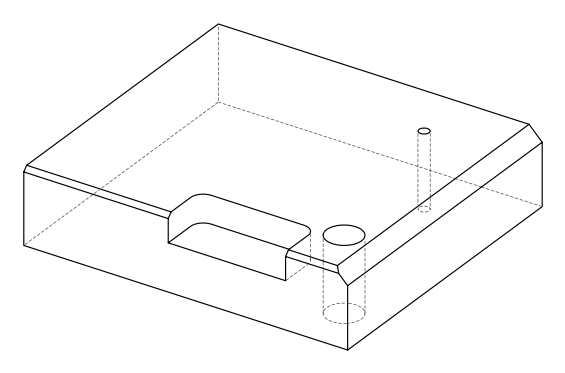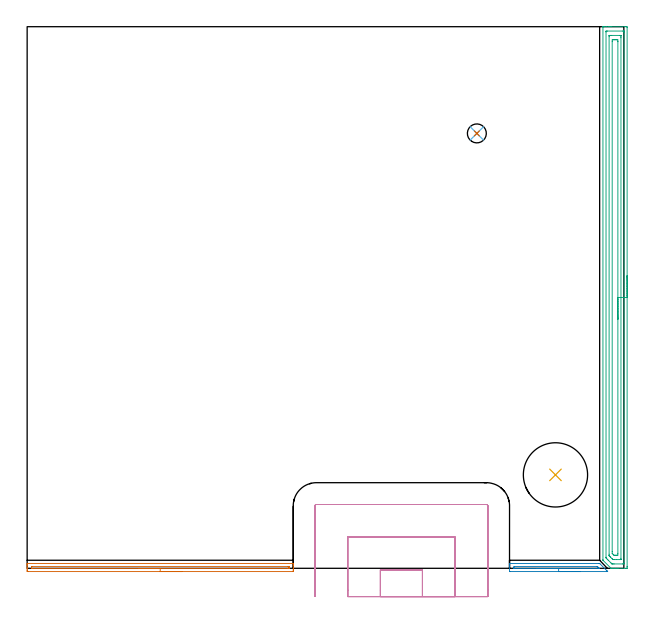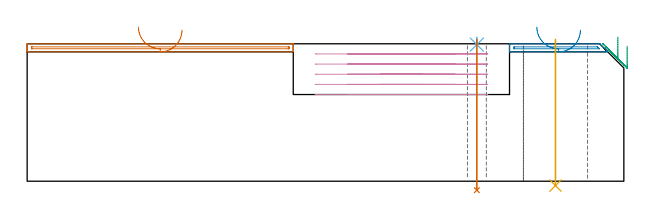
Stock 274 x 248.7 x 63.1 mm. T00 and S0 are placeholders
(PLAN: 7 operations, 4 tool changes, 17 min)
(1 AREA_MILL | FG_CHAMFER_SURFACE | UGT0205_001 | 2.11 min | 856 mm3)
(2 AREA_MILL_1 | FG_CHAMFER_SURFACE_1 | UGT0205_001 | 0.85 min | 345 mm3)
(3 AREA_MILL_2 | FG_CHAMFER_SURFACE_2 | UGT0205_001 | 8.2 min | 15281 mm3)
(4 MILL_SLOT | SLOT_PARTIAL_RECTANGULAR | UGT0201_136 | Follow Part, ap 5, ae 75% | 5.29 min | 89784 mm3)
(5 INDEXABLE_INSERT_DRILL_THROUGH_HOLE_FROM_SOLID | STEP1HOLE | NXT0302_030 | 0.27 min | 43109 mm3)
(6 SPOT_DRILL | STEP1HOLE_1 | NXT0321_9005460120000 | 0.03 min | 1 mm3)
(7 DRILL_THROUGH_HOLE_INTO_CENTER | STEP1HOLE_1 | UGT0301_203 | 0.28 min | 3742 mm3)
(TOOL UGT0205_001 | Chamfer Mill 20 x 3 x 45 deg. | D20 FL50 Z2)
(TOOL UGT0201_136 | Carbide End Mill 20.0 | D20 FL30 Z4)
(TOOL NXT0302_030 | Index. Insert Drill 29.5mm [880-D2950L32-03] | D29.5 PA176 FL89 Z2)
(TOOL NXT0321_9005460120000 | NC Spot Drill, 142deg, 12mm, Carbide, Uncoated | D12 PA142 FL30 Z2)
(TOOL UGT0301_203 | Twist Drill 8.7 mm | D8.7 PA118 FL80 Z2)
(OP 1 AREA_MILL)
G17 G21 G94 G90
T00 M6
G54
G17 G0 G90 X71.1 Y-1.5 S1061 M3
G43 Z73.1 H0
Z69.4
G94 G1 X71.062 Z68.528 F250.
X70.948 Z67.663
X70.759 Z66.812
X70.497 Z65.98
X70.163 Z65.174
X69.76 Z64.4
X69.292 Z63.664
X68.76 Z62.972
X68.171 Z62.329
X67.528 Z61.739
X66.836 Z61.208
X66.1 Z60.74
X65.326 Z60.337
X64.52 Z60.003
X63.688 Z59.741
X62.836 Z59.552
X61.972 Z59.438
X61.1 Z59.4
X0.573
X0.388 Y-1.498 Z59.402
X0.002 Y-1.491 Z59.405
X0. Y-1.234 Z59.664
Y-0.98 Z59.917
Y-0.347 Z60.55
Y-0.093 Z60.803
Y0.415 Z61.314
Y1.171 Z62.07
Y1.68 Z62.578
Y1.902 Z62.801
X0.007 Y2.179 Z63.07
X0.009 Y2.197 Z63.089
X0.128 Y2.2 Z63.1
X122.072
X122.191 Y2.197 Z63.089
X122.193 Y2.179 Z63.07
X122.2 Y1.902 Z62.8
Y1.171 Z62.071
Y0.415 Z61.314
Y-0.093 Z60.803
Y-0.347 Z60.55
Y-0.98 Z59.917
Y-1.234 Z59.664
X122.198 Y-1.491 Z59.405
X121.811 Y-1.5 Z59.4
X61.1
Y-0.086 Z60.814
X2.353
X2.132 Y-0.083 Z60.817
X2.027 Y-0.08 Z60.82
X2.01 Y-0.078 Z60.822
X2.006 Y-0.061 Z60.839
X2.003 Y-0.031 Z60.869
X2.001 Y0.042 Z60.942
X2. Y0.258 Z61.158
X2.002 Y0.547 Z61.447
X2.005 Y0.67 Z61.57
X2.01 Y0.758 Z61.658
X2.016 Y0.78 Z61.68
X2.022 Y0.781 Z61.681
X2.131 Y0.784 Z61.684
X2.351 Y0.786 Z61.686
X119.847
X120.068 Y0.783 Z61.683
X120.173 Y0.78 Z61.68
X120.19 Y0.778 Z61.678
X120.194 Y0.761 Z61.661
X120.197 Y0.731 Z61.631
X120.199 Y0.657 Z61.557
X120.2 Y0.442 Z61.342
X120.199 Y0.174 Z61.074
X120.197 Y-0.001 Z60.899
X120.194 Y-0.051 Z60.849
X120.19 Y-0.077 Z60.823
X120.173 Y-0.079 Z60.821
X120.066 Y-0.082 Z60.818
X119.847 Y-0.086 Z60.814
X61.1
X60.228 Z60.852
X59.364 Z60.966
X58.512 Z61.155
X57.68 Z61.417
X56.874 Z61.751
X56.1 Z62.154
X55.364 Z62.623
X54.672 Z63.154
X54.029 Z63.743
X53.44 Z64.386
X52.908 Z65.078
X52.44 Z65.814
X52.037 Z66.588
X51.703 Z67.394
X51.441 Z68.226
X51.252 Z69.078
X51.138 Z69.943
X51.1 Z70.814
G0 Z73.1
M5
M2
(OP 2 AREA_MILL_1)
G17 G21 G94 G90
T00 M6
G54
G17 G0 G90 X254.05 Y-1.5 S1061 M3
G43 Z73.1 H0
Z69.4
G94 G1 X254.012 Z68.528 F250.
X253.898 Z67.664
X253.709 Z66.812
X253.447 Z65.98
X253.113 Z65.174
X252.71 Z64.4
X252.241 Z63.664
X251.71 Z62.972
X251.121 Z62.329
X250.478 Z61.74
X249.786 Z61.209
X249.05 Z60.74
X248.276 Z60.337
X247.47 Z60.003
X246.638 Z59.741
X245.786 Z59.552
X244.922 Z59.438
X244.05 Z59.4
X221.791 Y-1.499 Z59.401
X221.532 Y-1.495 Z59.405
X221.5 Y-1.492 Z59.407
Y2.124 Z63.023
X221.503 Y2.195 Z63.091
X221.506 Y2.196 Z63.093
X221.532 Y2.2 Z63.1
X262.594
X262.895 Y2.199 Z63.085
X262.965 Y2.135 Z63.034
X266.218 Y-1.118 Z59.782
X266.42 Y-1.32 Z59.578
X266.521 Y-1.423 Z59.473
X266.583 Y-1.491 Z59.405
X266.519 Y-1.497 Z59.401
X266.446 Y-1.5 Z59.4
X266.42
X244.05
Y-0.086 Z60.814
X223.732
X223.533 Y-0.079 Z60.821
X223.51 Y-0.013 Z60.887
X223.506 Y0.012 Z60.912
X223.502 Y0.146 Z61.046
X223.508 Y0.31 Z61.21
X223.53 Y0.779 Z61.679
X223.739 Y0.786 Z61.686
X261.719 Y0.785 Z61.685
X261.826 Y0.781 Z61.681
X261.849 Y0.779 Z61.679
X261.9 Y0.738 Z61.638
X262.001 Y0.643 Z61.543
X262.152 Y0.498 Z61.398
X262.226 Y0.424 Z61.324
X262.68 Y-0.03 Z60.87
X262.7 Y-0.056 Z60.844
X262.714 Y-0.074 Z60.826
X262.692 Y-0.079 Z60.821
X262.579 Y-0.086 Z60.814
X244.05
X243.178 Z60.852
X242.313 Z60.966
X241.462 Z61.155
X240.63 Z61.417
X239.824 Z61.751
X239.05 Z62.154
X238.314 Z62.623
X237.622 Z63.154
X236.979 Z63.743
X236.39 Z64.386
X235.858 Z65.078
X235.39 Z65.814
X234.987 Z66.588
X234.653 Z67.394
X234.391 Z68.226
X234.202 Z69.078
X234.088 Z69.943
X234.05 Z70.814
G0 Z73.1
M5
M2
(OP 3 AREA_MILL_2)
G17 G21 G94 G90
T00 M6
G54
G17 G0 G90 X275.5 Y134.35 S1061 M3
G43 Z73.1 H0
Z62.
G94 G1 Y134.312 Z61.128 F250.
Y134.198 Z60.263
Y134.009 Z59.412
Y133.747 Z58.58
Y133.413 Z57.774
Y133.01 Z57.
Y132.542 Z56.264
Y132.01 Z55.572
Y131.421 Z54.929
Y130.778 Z54.34
Y130.086 Z53.808
Y129.35 Z53.34
Y128.576 Z52.937
Y127.77 Z52.603
Y126.938 Z52.341
Y126.086 Z52.152
Y125.222 Z52.038
Y124.35 Z52.
Y0.881
X275.498 Y0.618 Z52.002
X275.492 Y0.007 Z52.006
X275.484 Y0.004 Z52.013
X274.869 Y0. Z52.628
X271.291 Z56.203
X270.741 Z56.756
X270.397 Z57.099
X269.846 Z57.65
X269.503 Z57.992
X268.816 Z58.684
X268.161 Z59.338
X268.109 Y0.001 Z59.39
X268.097 Y0.003 Z59.402
X264.423 Y3.677 Z63.077
X264.407 Y3.704 Z63.093
X264.4 Y3.957 Z63.1
Y248.528
X264.403 Y248.69 Z63.088
X264.443 Y248.697 Z63.048
X264.47 Y248.698 Z63.021
X264.885 Y248.7 Z62.614
X265.238 Z62.261
X265.926 Z61.57
X267.164 Z60.333
X267.714 Z59.78
X268.333 Z59.162
X274.869 Z52.629
X275.146 Y248.698 Z52.351
X275.492 Y248.69 Z52.006
X275.5 Y248.345 Z51.999
Y124.35 Z52.
X274.086 Z53.414
X274.085 Y2.405 Z53.415
X274.084 Y2.296 Z53.416
X274.079 Y2.183 Z53.421
X274.069 Y2.01 Z53.431
X273.974 Y2.008 Z53.526
X273.484 Y2.001 Z54.016
X269.503 Y2. Z57.997
X269.013 Y2.002 Z58.487
X268.609 Y2.008 Z58.891
X268.553 Y2.01 Z58.947
X268.495 Y2.063 Z59.005
X268.378 Y2.176 Z59.122
X268.145 Y2.405 Z59.355
X266.82 Y3.73 Z60.68
X266.36 Y4.192 Z61.14
X265.926 Y4.636 Z61.574
X265.821 Y4.756 Z61.679
X265.817 Y4.974 Z61.683
X265.815 Y5.085 Z61.685
Y246.295
X265.816 Y246.404 Z61.684
X265.821 Y246.517 Z61.679
X265.831 Y246.69 Z61.669
X265.926 Y246.692 Z61.574
X266.416 Y246.699 Z61.084
X273.569 Y246.7 Z53.931
X273.974 Y246.698 Z53.526
X274.032 Y246.695 Z53.468
X274.066 Y246.69 Z53.434
X274.079 Y246.685 Z53.421
X274.081 Y246.628 Z53.419
X274.085 Y246.406 Z53.415
X274.086 Y246.295 Z53.414
Y246.184
Y124.35
X272.672 Z54.828
X272.671 Y4.6 Z54.829
X272.67 Y4.192 Z54.83
X272.667 Y4.071 Z54.833
X272.665 Y4.019 Z54.835
X272.569 Y4.01 Z54.931
X272.376 Y4.002 Z55.124
X270.589 Y4. Z56.911
X269.694 Z57.806
X269.503 Y4.003 Z57.997
X269.311 Y4.01 Z58.189
X268.983 Y4.028 Z58.517
X268.81 Y4.192 Z58.69
X268.609 Y4.391 Z58.891
X267.914 Y5.085 Z59.586
X267.714 Y5.285 Z59.786
X267.368 Y5.634 Z60.132
X267.283 Y5.723 Z60.217
X267.243 Y5.768 Z60.257
X267.235 Y5.818 Z60.265
X267.233 Y5.979 Z60.267
X267.229 Y6.463 Z60.271
Y244.1
X267.23 Y244.508 Z60.27
X267.233 Y244.629 Z60.267
X267.235 Y244.681 Z60.265
X267.331 Y244.69 Z60.169
X267.524 Y244.698 Z59.976
X267.714 Y244.699 Z59.786
X268.417 Y244.7 Z59.083
X272.186 Z55.314
X272.378 Y244.699 Z55.122
X272.506 Y244.698 Z54.994
X272.608 Y244.693 Z54.892
X272.665 Y244.688 Z54.835
X272.667 Y244.669 Z54.833
X272.669 Y244.508 Z54.831
X272.671 Y244.023 Z54.829
X272.672 Y243.615 Z54.828
Y124.35
X271.257 Z56.243
Y6.872
X271.25 Y6.02 Z56.25
X270.397 Y6.001 Z57.103
X270.375 Y6. Z57.125
X269.503 Y6.004 Z57.997
X269.474 Y6.007 Z58.026
X269.05 Y6.411 Z58.45
X268.65 Y6.831 Z58.85
X268.649 Y6.872 Z58.851
X268.643 Y7.731 Z58.857
Y241.828
X268.65 Y242.68 Z58.85
X269.503 Y242.699 Z57.997
X269.525 Y242.7 Z57.975
X270.397 Z57.103
X270.419 Z57.081
X271.25 Y242.678 Z56.25
X271.257 Y241.862 Z56.243
Y241.828
Y124.35
Y123.478 Z56.281
Y122.614 Z56.395
Y121.762 Z56.583
Y120.93 Z56.846
Y120.124 Z57.18
Y119.35 Z57.582
Y118.614 Z58.051
Y117.922 Z58.582
Y117.279 Z59.172
Y116.69 Z59.815
Y116.158 Z60.507
Y115.69 Z61.243
Y115.287 Z62.016
Y114.953 Z62.822
Y114.691 Z63.654
Y114.502 Z64.506
Y114.388 Z65.371
Y114.35 Z66.243
G0 Z73.1
M5
M2
(OP 4 MILL_SLOT)
G17 G21 G94 G90
T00 M6
G54
G17 G0 G90 X181.5 Y-13. S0 M3
G43 Z73.1 H0
Z58.44
G94 G1 Y-10. F250.
Y-0.7 F500.
X162.2
Y-10.
Y-13. F250.
X196.5
Y-10.
Y14.3 F500.
X147.2
Y-10.
Y-13. F250.
X211.5
Y-10.
Y28.7 F500.
G3 X210.9 Y29.3 R0.6
G1 X132.8
G3 X132.2 Y28.7 R0.6
G1 Y-10.
Y-13. F250.
G0 X181.5 Z53.78
G1 Y-10.
Y-0.7 F500.
X162.2
Y-10.
Y-13. F250.
X196.5
Y-10.
Y14.3 F500.
X147.2
Y-10.
Y-13. F250.
X211.5
Y-10.
Y28.7 F500.
G3 X210.9 Y29.3 R0.6
G1 X132.8
G3 X132.2 Y28.7 R0.6
G1 Y-10.
Y-13. F250.
G0 X181.5 Z49.12
G1 Y-10.
Y-0.7 F500.
X162.2
Y-10.
Y-13. F250.
X196.5
Y-10.
Y14.3 F500.
X147.2
Y-10.
Y-13. F250.
X211.5
Y-10.
Y28.7 F500.
G3 X210.9 Y29.3 R0.6
G1 X132.8
G3 X132.2 Y28.7 R0.6
G1 Y-10.
Y-13. F250.
G0 X181.5 Z44.46
G1 Y-10.
Y-0.7 F500.
X162.2
Y-10.
Y-13. F250.
X196.5
Y-10.
Y14.3 F500.
X147.2
Y-10.
Y-13. F250.
X211.5
Y-10.
Y28.7 F500.
G3 X210.9 Y29.3 R0.6
G1 X132.8
G3 X132.2 Y28.7 R0.6
G1 Y-10.
Y-13. F250.
G0 X181.5 Z39.8
G1 Y-10.
Y-0.7 F500.
X162.2
Y-10.
Y-13. F250.
X196.5
Y-10.
Y14.3 F500.
X147.2
Y-10.
Y-13. F250.
X211.5
Y-10.
Y28.7 F500.
G3 X210.9 Y29.3 R0.6
G1 X132.8
G3 X132.2 Y28.7 R0.6
G1 Y-10.
Y-13. F250.
G0 Z73.1
M5
M2
(OP 5 INDEXABLE_INSERT_DRILL_THROUGH_HOLE_FROM_SOLID)
G17 G21 G94 G90
T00 M6
G54
G17 G0 G90 X242.6 Y42.9 S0 M3
G43 Z73.1 H1
G94 G81 G98 Z-2.015 F250. R65.1
G80
M5
M2
(OP 6 SPOT_DRILL)
G17 G21 G94 G90
T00 M6
G54
G17 G0 G90 X206.5 Y199.7 S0 M3
G43 Z73.1 H0
G94 G81 G98 Z62.726 F250. R66.1
G80
M5
M2
(OP 7 DRILL_THROUGH_HOLE_INTO_CENTER)
G17 G21 G94 G90
T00 M6
G54
G17 G0 G90 X206.5 Y199.7 S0 M3
G43 Z73.1 H0
G94 G73 G98 Z-4.114 F250. Q8.402 R65.1
G80
M5
M2
